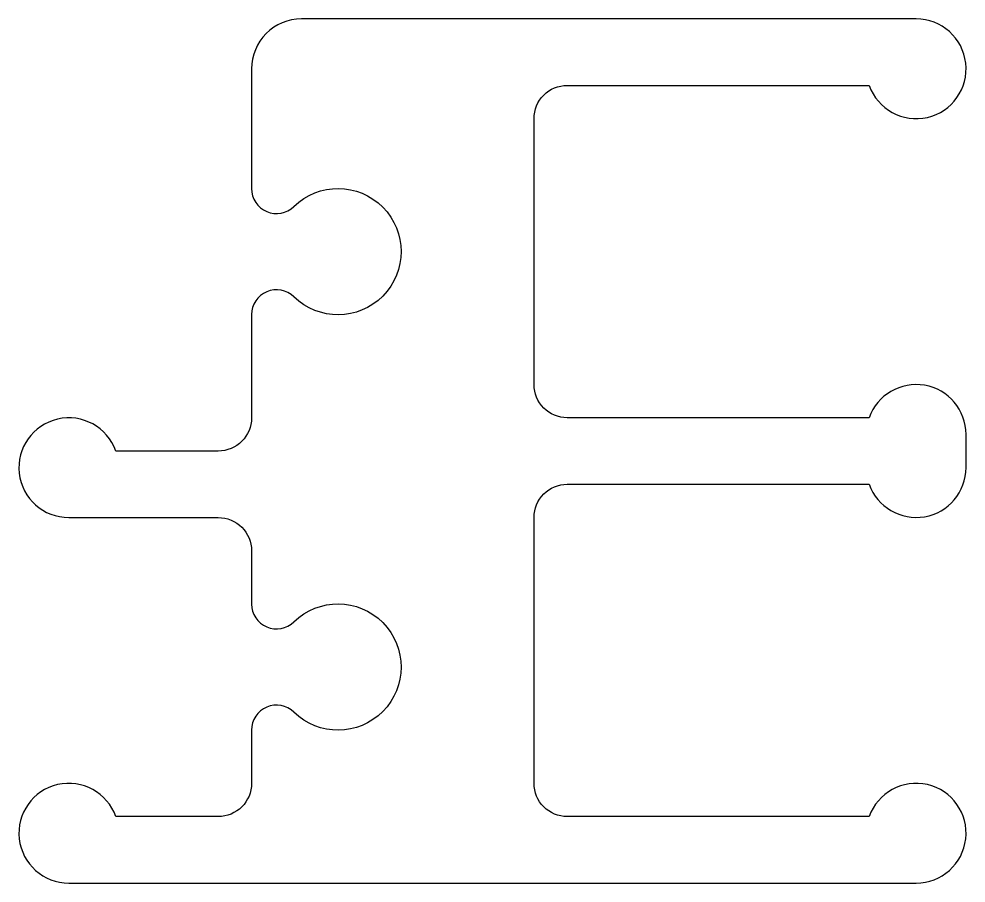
# Model space of a CAD drawing. Extents: x 249.1 to 277.6, y 245.8 to 271.8.
import ezdxf

# ---------------------------------------------------------------- set-up
doc = ezdxf.new("R2010")
doc.units = 0
doc.layers.add('ANA', color=220, linetype='CONTINUOUS')

msp = doc.modelspace()

# ---------------------------------------------------------------- linework, layer by layer
at = {"layer": 'ANA'}
msp.add_lwpolyline([(256.113, 262.917), (256.113, 259.813, -0.414214), (255.113, 258.813), (252.028, 258.813, 1.931852), (250.613, 256.813), (255.113, 256.813, -0.414214), (256.113, 255.813), (256.113, 254.211, 0.663618), (257.387, 253.674, -2.371708), (257.387, 250.954, 0.663618), (256.113, 250.417), (256.113, 248.815, -0.414214), (255.113, 247.815), (252.028, 247.815, 1.931852), (250.613, 245.815), (276.113, 245.815, 1.931852), (274.699, 247.815), (265.613, 247.815, -0.414214), (264.613, 248.815), (264.613, 256.815, -0.414214), (265.613, 257.815), (274.699, 257.815, 0.843039), (277.613, 258.315), (277.613, 259.315, 0.843039), (274.699, 259.815), (265.613, 259.815, -0.414214), (264.613, 260.815), (264.613, 268.815, -0.414214), (265.613, 269.815), (274.699, 269.815, 1.931852), (276.113, 271.815), (257.613, 271.815, 0.414214), (256.113, 270.315), (256.113, 266.711, 0.663618), (257.387, 266.174, -2.371708), (257.387, 263.454, 0.663618)], format="xyb", close=True, dxfattribs=at)

doc.saveas('drawing.dxf')
